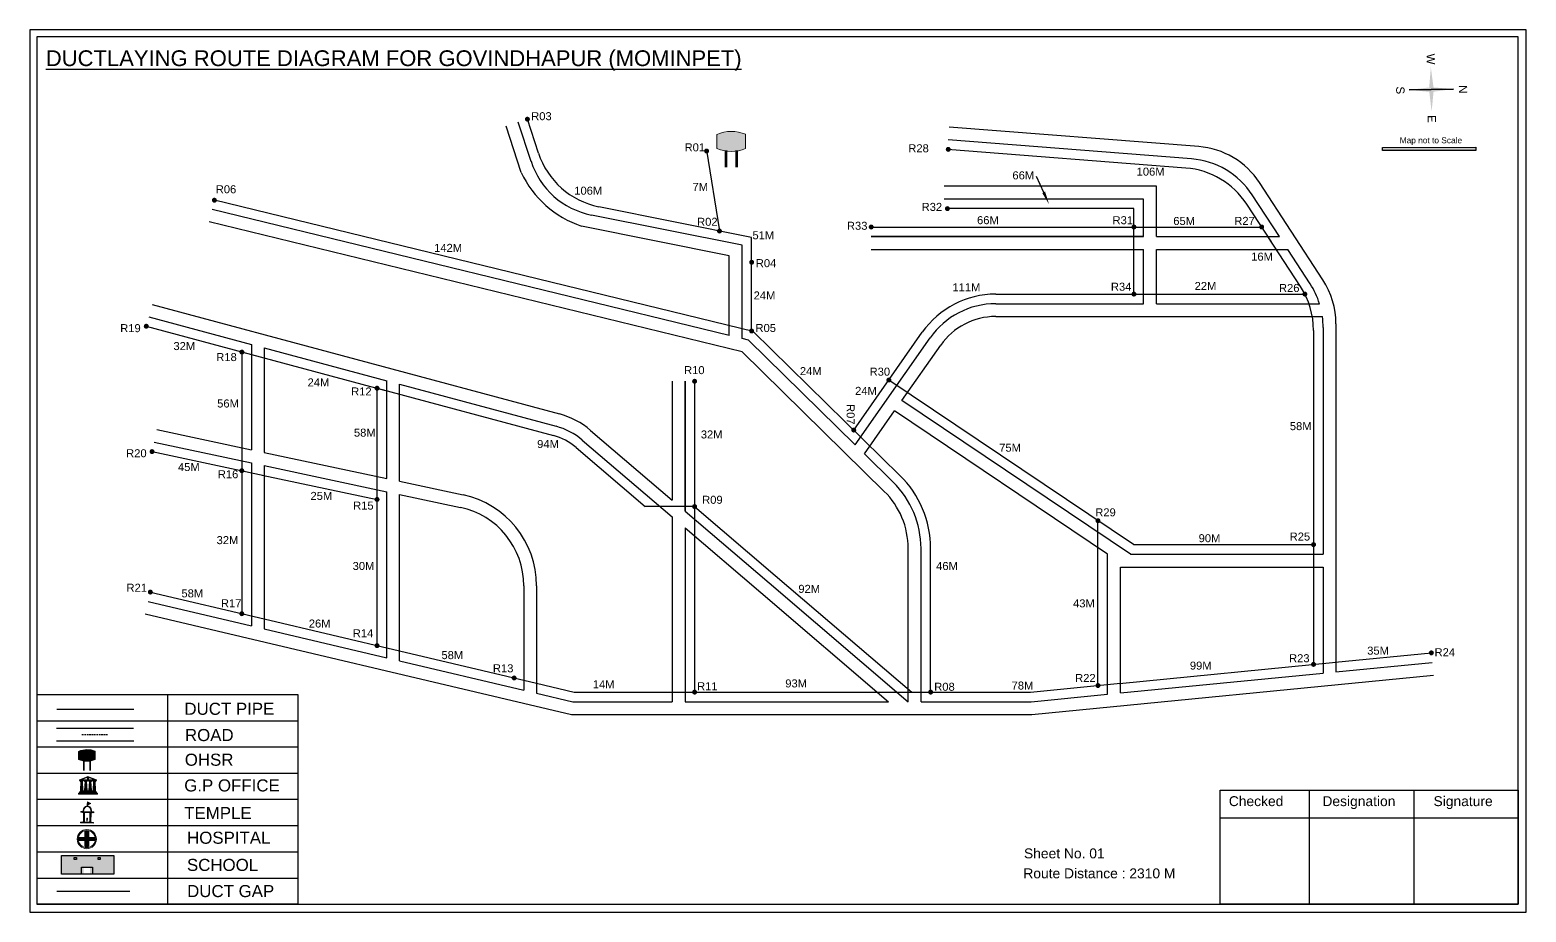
# Model space of a CAD drawing. Header units: inches. Extents: x 715 to 6358, y 46 to 1342.
# Drawn here: x 2664 to 3599, y 791 to 1342 of the extents above; entities that cross this region are included whole.
import ezdxf

# ---------------------------------------------------------------- set-up
doc = ezdxf.new("R2010")
doc.units = ezdxf.units.IN
doc.header["$MEASUREMENT"] = 0
doc.linetypes.add('DASHEDX2', pattern=[1.5, 1, -0.5])
for name, color, linetype in [('LANDMARK', 7, 'Continuous'), ('OHT', 7, 'Continuous'), ('PDF_Text', 5, 'Continuous'), ('pipe', 5, 'Continuous')]:
    doc.layers.add(name, color=color, linetype=linetype)
doc.styles.get("Standard").update_dxf_attribs({"font": 'arial.ttf'})

# ---------------------------------------------------------------- blocks, each defined once
blk = doc.blocks.new('OHT')
at = {"linetype": 'Continuous', "lineweight": 0, "true_color": 0x0ffffc}
blk.add_hatch(color=4, dxfattribs=at).paths.add_polyline_path([(0.012, 1), (0, 1, 0.101323), (-0.4, 0.916), (-0.4, 0.525, 0.194075), (0.399, 0.521), (0.399, 0.921, 0.097877)])
at = {"color": 4, "linetype": 'Continuous', "lineweight": 0, "true_color": 0x0ffffc, "flags": 128}
for points in [[(-0.4, 0.525), (-0.4, 0.916)], [(0.399, 0.521), (0.399, 0.921)]]:
    blk.add_lwpolyline(points, dxfattribs=at)
at = {"color": 4, "linetype": 'Continuous', "lineweight": 0, "true_color": 0x0ffffc, "const_width": 0.075, "flags": 128}
for points in [[(-0.15, 0), (-0.15, 0.475)], [(0.15, 0), (0.15, 0.473)]]:
    blk.add_lwpolyline(points, dxfattribs=at)
at = {"color": 4, "linetype": 'Continuous', "lineweight": 0, "true_color": 0x0ffffc}
for centre, radius, start, end in [((0.006, -0.019), 1.019, 67.3109, 113.4711), ((0.004, 1.513), 1.068, 247.7682, 291.7007)]:
    blk.add_arc(centre, radius, start, end, dxfattribs=at)
blk = doc.blocks.new('Government_Office')
at = {"linetype": 'Continuous', "lineweight": 0, "true_color": 0xff0000}
h = blk.add_hatch(color=1, dxfattribs=at)
h.paths.add_polyline_path([(0.44, 0.72), (0.45, 0.75), (0, 0.93), (-0.45, 0.75), (-0.44, 0.72)])
h.paths.add_polyline_path([(0.355, 0.75), (-0.355, 0.75), (0, 0.9)], flags=16)
h.paths.add_polyline_path([(0, 0.778, -1), (0, 0.872, -1)], flags=0)
h = blk.add_hatch(color=1, dxfattribs=at)
edge = h.paths.add_edge_path()
edge.add_arc((0, 0.825), 0.0467, 90, 270)
edge.add_arc((0, 0.825), 0.0467, 270, 450)
for points in [[(-0.5, 0.05), (0.5, 0.05), (0.5, 0), (-0.5, 0)], [(-0.45, 0.075), (-0.45, 0.12), (0.45, 0.12), (0.45, 0.075)], [(-0.4, 0.14), (-0.4, 0.18), (0.4, 0.18), (0.4, 0.14)]]:
    blk.add_hatch(color=1, dxfattribs=at).paths.add_polyline_path(points)
h = blk.add_hatch(color=1, dxfattribs=at)
edge = h.paths.add_edge_path()
edge.add_line((-0.27, 0.195), (-0.295, 0.675))
edge.add_line((-0.295, 0.675), (-0.29, 0.675))
edge.add_arc((-0.278, 0.688), 0.0176, 225.30401, 441.56588)
edge.add_line((-0.275, 0.705), (-0.395, 0.705))
edge.add_arc((-0.392, 0.688), 0.0176, 98.43412, 314.69599)
edge.add_line((-0.38, 0.675), (-0.375, 0.675))
edge.add_line((-0.375, 0.675), (-0.4, 0.195))
edge.add_line((-0.4, 0.195), (-0.27, 0.195))
h = blk.add_hatch(color=1, dxfattribs=at)
edge = h.paths.add_edge_path()
edge.add_line((-0.047, 0.195), (-0.072, 0.675))
edge.add_line((-0.072, 0.675), (-0.067, 0.675))
edge.add_arc((-0.054, 0.688), 0.0176, 225.30401, 441.56588)
edge.add_line((-0.052, 0.705), (-0.172, 0.705))
edge.add_arc((-0.169, 0.688), 0.0176, 98.43412, 314.69599)
edge.add_line((-0.157, 0.675), (-0.152, 0.675))
edge.add_line((-0.152, 0.675), (-0.177, 0.195))
edge.add_line((-0.177, 0.195), (-0.047, 0.195))
h = blk.add_hatch(color=1, dxfattribs=at)
edge = h.paths.add_edge_path()
edge.add_line((0.177, 0.195), (0.152, 0.675))
edge.add_line((0.152, 0.675), (0.157, 0.675))
edge.add_arc((0.169, 0.688), 0.0176, 225.30401, 441.56588)
edge.add_line((0.172, 0.705), (0.052, 0.705))
edge.add_arc((0.054, 0.688), 0.0176, 98.43412, 314.69599)
edge.add_line((0.067, 0.675), (0.072, 0.675))
edge.add_line((0.072, 0.675), (0.047, 0.195))
edge.add_line((0.047, 0.195), (0.177, 0.195))
h = blk.add_hatch(color=1, dxfattribs=at)
edge = h.paths.add_edge_path()
edge.add_line((0.4, 0.195), (0.375, 0.675))
edge.add_line((0.375, 0.675), (0.38, 0.675))
edge.add_arc((0.392, 0.688), 0.0176, 225.30401, 441.56588)
edge.add_line((0.395, 0.705), (0.275, 0.705))
edge.add_arc((0.278, 0.688), 0.0176, 98.43412, 314.69599)
edge.add_line((0.29, 0.675), (0.295, 0.675))
edge.add_line((0.295, 0.675), (0.27, 0.195))
edge.add_line((0.27, 0.195), (0.4, 0.195))
at = {"color": 1, "linetype": 'Continuous', "lineweight": 0, "true_color": 0xff0000, "flags": 128}
for points in [[(-0.45, 0.75), (-0.44, 0.72), (0.44, 0.72), (0.45, 0.75), (0, 0.93)], [(-0.355, 0.75), (0.355, 0.75), (0, 0.9)], [(-0.5, 0.05), (0.5, 0.05), (0.5, 0), (-0.5, 0)], [(-0.45, 0.075), (-0.45, 0.12), (0.45, 0.12), (0.45, 0.075)], [(-0.4, 0.14), (-0.4, 0.18), (0.4, 0.18), (0.4, 0.14)]]:
    blk.add_lwpolyline(points, close=True, dxfattribs=at)
for points in [[(0, 0.872, 1), (0, 0.778, 1)], [(-0.27, 0.195), (-0.295, 0.675), (-0.29, 0.675, 1.379694), (-0.275, 0.705), (-0.395, 0.705, 1.379694), (-0.38, 0.675), (-0.375, 0.675), (-0.4, 0.195)], [(-0.047, 0.195), (-0.072, 0.675), (-0.067, 0.675, 1.379694), (-0.052, 0.705), (-0.172, 0.705, 1.379694), (-0.157, 0.675), (-0.152, 0.675), (-0.177, 0.195)], [(0.177, 0.195), (0.152, 0.675), (0.157, 0.675, 1.379694), (0.172, 0.705), (0.052, 0.705, 1.379694), (0.067, 0.675), (0.072, 0.675), (0.047, 0.195)], [(0.4, 0.195), (0.375, 0.675), (0.38, 0.675, 1.379694), (0.395, 0.705), (0.275, 0.705, 1.379694), (0.29, 0.675), (0.295, 0.675), (0.27, 0.195)]]:
    blk.add_lwpolyline(points, format="xyb", close=True, dxfattribs=at)
blk = doc.blocks.new('Temple')
at = {"linetype": 'Continuous', "lineweight": 0, "true_color": 0xff0000}
h = blk.add_hatch(color=1, dxfattribs=at)
edge = h.paths.add_edge_path()
edge.add_line((0.175, 0.49), (0.225, 0.49))
edge.add_line((0.225, 0.49), (0.225, 0.497))
edge.add_line((0.225, 0.497), (0.307, 0.497))
edge.add_line((0.307, 0.497), (0.307, 0.533))
edge.add_line((0.307, 0.533), (0.257, 0.533))
edge.add_line((0.257, 0.533), (0.257, 0.54))
edge.add_line((0.257, 0.54), (0.2, 0.54))
edge.add_spline(control_points=[(0.2, 0.54), (0.2, 0.589), (0.19, 0.638), (0.142, 0.743), (0.092, 0.79), (0.027, 0.805), (0.02, 0.806), (0.012, 0.806)], knot_values=[4.712389, 4.712389, 4.712389, 4.712389, 5.278166, 5.278166, 6.117402, 6.117402, 6.223801, 6.223801, 6.223801, 6.223801], degree=3, periodic=0)
edge.add_line((0.012, 0.806), (0.012, 0.79))
edge.add_line((0.012, 0.79), (-0.012, 0.79))
edge.add_line((-0.012, 0.79), (-0.012, 0.806))
edge.add_spline(control_points=[(-0.012, 0.806), (-0.055, 0.802), (-0.096, 0.781), (-0.171, 0.699), (-0.197, 0.628), (-0.2, 0.55), (-0.2, 0.545), (-0.2, 0.54)], knot_values=[6.343965, 6.343965, 6.343965, 6.343965, 6.956638, 6.956638, 7.795874, 7.795874, 7.853982, 7.853982, 7.853982, 7.853982], degree=3, periodic=0)
edge.add_line((-0.2, 0.54), (-0.257, 0.54))
edge.add_line((-0.257, 0.54), (-0.257, 0.533))
edge.add_line((-0.257, 0.533), (-0.307, 0.533))
edge.add_line((-0.307, 0.533), (-0.307, 0.497))
edge.add_line((-0.307, 0.497), (-0.225, 0.497))
edge.add_line((-0.225, 0.497), (-0.225, 0.49))
edge.add_line((-0.225, 0.49), (-0.175, 0.49))
edge.add_line((-0.175, 0.49), (-0.175, 0.07))
edge.add_arc((-0.205, 0.07), 0.03, -90, 0, ccw=False)
edge.add_line((-0.205, 0.04), (-0.257, 0.04))
edge.add_line((-0.257, 0.04), (-0.257, 0.033))
edge.add_line((-0.257, 0.033), (-0.307, 0.033))
edge.add_line((-0.307, 0.033), (-0.307, 0))
edge.add_line((-0.307, 0), (0.307, 0))
edge.add_line((0.307, 0), (0.307, 0.033))
edge.add_line((0.307, 0.033), (0.257, 0.033))
edge.add_line((0.257, 0.033), (0.257, 0.04))
edge.add_line((0.257, 0.04), (0.205, 0.04))
edge.add_arc((0.205, 0.07), 0.03, 180, 270, ccw=False)
edge.add_line((0.175, 0.07), (0.175, 0.49))
h.paths.add_polyline_path([(0.125, 0.07, -0.414214), (0.095, 0.04), (0.05, 0.04), (0.05, 0.033), (-0.05, 0.033), (-0.05, 0.04), (-0.095, 0.04, -0.414214), (-0.125, 0.07), (-0.125, 0.497), (0.125, 0.497)], flags=16)
edge = h.paths.add_edge_path(flags=16)
edge.add_ellipse((0, 0.54), major_axis=(0, 0.242), ratio=0.722808, start_angle=270, end_angle=450, ccw=False)
edge.add_line((0.175, 0.54), (-0.175, 0.54))
h.paths.add_polyline_path([(0.012, 0.23), (0.012, 0.07), (-0.012, 0.07), (-0.012, 0.23)], flags=0)
h = blk.add_hatch(color=1, dxfattribs=at)
edge = h.paths.add_edge_path()
edge.add_line((0.012, 0.857), (0, 0.85))
edge.add_line((0, 0.85), (-0.003, 0.925))
edge.add_line((-0.003, 0.925), (-0.012, 0.925))
edge.add_line((-0.012, 0.925), (-0.012, 0.806))
edge.add_spline(control_points=[(-0.012, 0.806), (-0.004, 0.807), (0.004, 0.807), (0.012, 0.806)], knot_values=[6.223801, 6.223801, 6.223801, 6.223801, 6.343965, 6.343965, 6.343965, 6.343965], degree=3, periodic=0)
edge.add_line((0.012, 0.806), (0.012, 0.857))
h = blk.add_hatch(color=1, dxfattribs=at)
edge = h.paths.add_edge_path()
edge.add_line((0.012, 0.79), (0.012, 0.806))
edge.add_spline(control_points=[(0.012, 0.806), (0.004, 0.807), (-0.004, 0.807), (-0.012, 0.806)], knot_values=[6.223801, 6.223801, 6.223801, 6.223801, 6.343965, 6.343965, 6.343965, 6.343965], degree=3, periodic=0)
edge.add_line((-0.012, 0.806), (-0.012, 0.79))
edge.add_line((-0.012, 0.79), (0.012, 0.79))
at = {"linetype": 'Continuous', "lineweight": 0, "true_color": 0xe66000}
blk.add_hatch(color=32, dxfattribs=at).paths.add_polyline_path([(-0.006, 1), (0.147, 0.931), (0, 0.85)])
at = {"color": 1, "linetype": 'Continuous', "lineweight": 0, "true_color": 0xff0000, "flags": 128}
for points in [[(0.012, 0.925), (-0.012, 0.925), (-0.012, 0.79), (0.012, 0.79)], [(0.012, 0.23), (-0.012, 0.23), (-0.012, 0.07), (0.012, 0.07)]]:
    blk.add_lwpolyline(points, close=True, dxfattribs=at)
at = {"color": 32, "linetype": 'Continuous', "lineweight": 0, "true_color": 0xe66000, "flags": 128}
blk.add_lwpolyline([(-0.006, 1), (0.147, 0.931), (0, 0.85), (-0.006, 1)], dxfattribs=at)
at = {"color": 1, "linetype": 'Continuous', "lineweight": 0, "true_color": 0xff0000, "flags": 128}
blk.add_lwpolyline([(0.2, 0.54), (0.257, 0.54), (0.257, 0.533), (0.307, 0.533), (0.307, 0.497), (0.225, 0.497), (0.225, 0.49), (0.175, 0.49), (0.175, 0.07, 0.414214), (0.205, 0.04), (0.257, 0.04), (0.257, 0.033), (0.307, 0.033), (0.307, 0), (-0.307, 0), (-0.307, 0.033), (-0.257, 0.033), (-0.257, 0.04), (-0.205, 0.04, 0.414214), (-0.175, 0.07), (-0.175, 0.49), (-0.225, 0.49), (-0.225, 0.497), (-0.307, 0.497), (-0.307, 0.533), (-0.257, 0.533), (-0.257, 0.54), (-0.2, 0.54)], format="xyb", dxfattribs=at)
blk.add_lwpolyline([(-0.175, 0.54), (0.175, 0.54)], dxfattribs=at)
blk.add_lwpolyline([(0.125, 0.497), (0.125, 0.07, -0.414214), (0.095, 0.04), (0.05, 0.04), (0.05, 0.033), (-0.05, 0.033), (-0.05, 0.04), (-0.095, 0.04, -0.414214), (-0.125, 0.07), (-0.125, 0.497)], format="xyb", close=True, dxfattribs=at)
at = {"color": 1, "linetype": 'Continuous', "lineweight": 0, "true_color": 0xff0000}
blk.add_ellipse((0, 0.54), major_axis=(0, 0.242), ratio=0.722808, start_param=4.712389, end_param=7.853982, dxfattribs=at)
blk.add_open_spline([(0.2, 0.54), (0.2, 0.589), (0.19, 0.638), (0.142, 0.743), (0.092, 0.79), (-0.023, 0.816), (-0.085, 0.794), (-0.171, 0.699), (-0.197, 0.628), (-0.2, 0.55), (-0.2, 0.545), (-0.2, 0.54)], degree=3, knots=[4.712389, 4.712389, 4.712389, 4.712389, 5.278166, 5.278166, 6.117402, 6.117402, 6.956638, 6.956638, 7.795874, 7.795874, 7.853982, 7.853982, 7.853982, 7.853982], dxfattribs=at)
blk = doc.blocks.new('*U23')
at = {"color": 0, "linetype": 'DASHEDX2', "transparency": 16777216}
blk.add_line((-8.22, 0), (8.01, 0), dxfattribs=at)
blk = doc.blocks.new('Hospital')
at = {"linetype": 'Continuous', "lineweight": 0, "true_color": 0x000000}
h = blk.add_hatch(color=18, dxfattribs=at)
h.paths.add_polyline_path([(-0.5, 0, 1), (0.5, 0, 1)])
h.paths.add_polyline_path([(0.446, 0, -1), (-0.446, 0, -1)], flags=16)
at = {"linetype": 'Continuous', "true_color": 0xff0000}
blk.add_hatch(color=1, dxfattribs=at).paths.add_polyline_path([(-0.394, 0.08), (-0.08, 0.08), (-0.08, 0.394), (0.08, 0.394), (0.08, 0.08), (0.394, 0.08), (0.394, -0.08), (0.08, -0.08), (0.08, -0.394), (-0.08, -0.394), (-0.08, -0.08), (-0.394, -0.08)])
at = {"color": 1, "linetype": 'Continuous', "true_color": 0xff0000, "flags": 128}
blk.add_lwpolyline([(-0.394, 0.08), (-0.08, 0.08), (-0.08, 0.394), (0.08, 0.394), (0.08, 0.08), (0.394, 0.08), (0.394, -0.08), (0.08, -0.08), (0.08, -0.394), (-0.08, -0.394), (-0.08, -0.08), (-0.394, -0.08)], close=True, dxfattribs=at)
at = {"color": 18, "linetype": 'Continuous', "lineweight": 0, "true_color": 0x000000}
for radius in [0.5, 0.446]:
    blk.add_circle((0, 0), radius, dxfattribs=at)

msp = doc.modelspace()

# ---------------------------------------------------------------- hatches: boundary and pattern name
at = {"ltscale": 0.5}
h = msp.add_hatch(color=5, dxfattribs=at)
h.dxf.hatch_style = 1
h.paths.add_polyline_path([(2976.52, 1285.8, 1), (2973.4, 1285.8, 1)])
h = msp.add_hatch(color=5, dxfattribs=at)
h.dxf.hatch_style = 1
h.paths.add_polyline_path([(3088.45, 1265.91, 1), (3085.33, 1265.91, 1)])
h = msp.add_hatch(color=5, dxfattribs=at)
h.dxf.hatch_style = 1
h.paths.add_polyline_path([(3239.41, 1266.96, 1), (3236.3, 1266.96, 1)])
at = {"true_color": 0x0093dd}
h = msp.add_hatch(color=142, dxfattribs=at)
h.dxf.hatch_style = 1
h.paths.add_polyline_path([(3509.19, 1268.14), (3509.19, 1266.2), (3567.47, 1266.33), (3567.47, 1268.27)])
at = {"ltscale": 0.5}
h = msp.add_hatch(color=5, dxfattribs=at)
h.dxf.hatch_style = 1
h.paths.add_polyline_path([(2780.99, 1235.21, 1), (2777.87, 1235.21, 1)])
h = msp.add_hatch(color=5, dxfattribs=at)
h.dxf.hatch_style = 1
h.paths.add_polyline_path([(3238.91, 1229.95, 1), (3235.79, 1229.95, 1)])
h = msp.add_hatch(color=5, dxfattribs=at)
h.dxf.hatch_style = 1
h.paths.add_polyline_path([(3096.51, 1215.96, 1), (3093.39, 1215.96, 1)])
h = msp.add_hatch(color=5, dxfattribs=at)
h.dxf.hatch_style = 1
h.paths.add_polyline_path([(3191.29, 1218.48, 1), (3188.17, 1218.48, 1)])
h = msp.add_hatch(color=5, dxfattribs=at)
h.dxf.hatch_style = 1
h.paths.add_polyline_path([(3355.43, 1218.48, 1), (3352.31, 1218.48, 1)])
h = msp.add_hatch(color=5, dxfattribs=at)
h.dxf.hatch_style = 1
h.paths.add_polyline_path([(3435.22, 1218.48, 1), (3432.1, 1218.48, 1)])
h = msp.add_hatch(color=5, dxfattribs=at)
h.dxf.hatch_style = 1
h.paths.add_polyline_path([(3116.62, 1196.45, 1), (3113.5, 1196.45, 1)])
h = msp.add_hatch(color=5, dxfattribs=at)
h.dxf.hatch_style = 1
h.paths.add_polyline_path([(3355.43, 1176.59, 1), (3352.31, 1176.59, 1)])
h = msp.add_hatch(color=5, dxfattribs=at)
h.dxf.hatch_style = 1
h.paths.add_polyline_path([(3462.19, 1176.59, 1), (3459.08, 1176.59, 1)])
h = msp.add_hatch(color=5, dxfattribs=at)
h.dxf.hatch_style = 1
h.paths.add_polyline_path([(2738.42, 1156.53, 1), (2735.3, 1156.53, 1)])
h = msp.add_hatch(color=5, dxfattribs=at)
h.dxf.hatch_style = 1
h.paths.add_polyline_path([(3116.6, 1153.55, 1), (3113.48, 1153.55, 1)])
h = msp.add_hatch(color=5, dxfattribs=at)
h.dxf.hatch_style = 1
h.paths.add_polyline_path([(2798.16, 1140.38, 1), (2795.04, 1140.38, 1)])
h = msp.add_hatch(color=5, dxfattribs=at)
h.dxf.hatch_style = 1
h.paths.add_polyline_path([(3080.97, 1122.18, 1), (3077.85, 1122.18, 1)])
h = msp.add_hatch(color=5, dxfattribs=at)
h.dxf.hatch_style = 1
h.paths.add_polyline_path([(3202.33, 1122.96, 1), (3199.21, 1122.96, 1)])
h = msp.add_hatch(color=5, dxfattribs=at)
h.dxf.hatch_style = 1
h.paths.add_polyline_path([(2882.61, 1117.85, 1), (2879.49, 1117.85, 1)])
h = msp.add_hatch(color=5, dxfattribs=at)
h.dxf.hatch_style = 1
h.paths.add_polyline_path([(3180.4, 1091.71, 1), (3177.28, 1091.71, 1)])
h = msp.add_hatch(color=5, dxfattribs=at)
h.dxf.hatch_style = 1
h.paths.add_polyline_path([(2742.03, 1078.26, 1), (2738.91, 1078.26, 1)])
h = msp.add_hatch(color=5, dxfattribs=at)
h.dxf.hatch_style = 1
h.paths.add_polyline_path([(2798.11, 1066.34, 1), (2794.99, 1066.34, 1)])
h = msp.add_hatch(color=5, dxfattribs=at)
h.dxf.hatch_style = 1
h.paths.add_polyline_path([(2882.61, 1048.38, 1), (2879.49, 1048.38, 1)])
h = msp.add_hatch(color=5, dxfattribs=at)
h.dxf.hatch_style = 1
h.paths.add_polyline_path([(3080.97, 1043.94, 1), (3077.85, 1043.94, 1)])
h = msp.add_hatch(color=5, dxfattribs=at)
h.dxf.hatch_style = 1
h.paths.add_polyline_path([(3332.95, 1035.1, 1), (3329.83, 1035.1, 1)])
h = msp.add_hatch(color=5, dxfattribs=at)
h.dxf.hatch_style = 1
h.paths.add_polyline_path([(3467.62, 1020.2, 1), (3464.5, 1020.2, 1)])
h = msp.add_hatch(color=5, dxfattribs=at)
h.dxf.hatch_style = 1
h.paths.add_polyline_path([(2740.97, 990.55, 1), (2737.85, 990.55, 1)])
h = msp.add_hatch(color=5, dxfattribs=at)
h.dxf.hatch_style = 1
h.paths.add_polyline_path([(2798.11, 977.06, 1), (2794.99, 977.06, 1)])
h = msp.add_hatch(color=5, dxfattribs=at)
h.dxf.hatch_style = 1
h.paths.add_polyline_path([(2882.61, 957.13, 1), (2879.49, 957.13, 1)])
h = msp.add_hatch(color=5, dxfattribs=at)
h.dxf.hatch_style = 1
h.paths.add_polyline_path([(3541.22, 952.62, 1), (3538.1, 952.62, 1)])
h = msp.add_hatch(color=5, dxfattribs=at)
h.dxf.hatch_style = 1
h.paths.add_polyline_path([(3467.62, 945.41, 1), (3464.5, 945.41, 1)])
h = msp.add_hatch(color=5, dxfattribs=at)
h.dxf.hatch_style = 1
h.paths.add_polyline_path([(2968.23, 936.93, 1), (2965.12, 936.93, 1)])
h = msp.add_hatch(color=5, dxfattribs=at)
h.dxf.hatch_style = 1
h.paths.add_polyline_path([(3080.97, 928.1, 1), (3077.85, 928.1, 1)])
h = msp.add_hatch(color=5, dxfattribs=at)
h.dxf.hatch_style = 1
h.paths.add_polyline_path([(3228.42, 928.1, 1), (3225.3, 928.1, 1)])
h = msp.add_hatch(color=5, dxfattribs=at)
h.dxf.hatch_style = 1
h.paths.add_polyline_path([(3332.95, 932.22, 1), (3329.83, 932.22, 1)])
at = {"true_color": 0xc8c92d}
h = msp.add_hatch(color=52, dxfattribs=at)
h.dxf.hatch_style = 1
h.paths.add_polyline_path([(2690.39, 826.16), (2683.92, 826.16), (2683.92, 814.52), (2690.39, 814.52)])
h.paths.add_polyline_path([(2716.48, 826.16), (2710.01, 826.16), (2710.01, 814.52), (2716.48, 814.52)])
at = {"true_color": 0x293189}
h = msp.add_hatch(color=177, dxfattribs=at)
h.dxf.hatch_style = 1
h.paths.add_polyline_path([(2710.01, 826.16), (2690.39, 826.16), (2690.39, 814.52), (2697.75, 814.52), (2697.75, 818.33), (2701.8, 818.33), (2701.8, 814.52), (2710.01, 814.52)])
h.paths.add_polyline_path([(2693.19, 823.56), (2691.75, 823.56), (2691.75, 824.89), (2693.19, 824.89)], flags=16)
h.paths.add_polyline_path([(2706.71, 823.56), (2706.71, 824.89), (2708.15, 824.89), (2708.15, 823.56)], flags=16)

# ---------------------------------------------------------------- linework, layer by layer
for p, q in [((3525.77, 1304.12), (3553.39, 1304.6)), ((3553.39, 1304.6), (3525.77, 1304.12)), ((3525.77, 1304.12), (3553.39, 1304.6)), ((3539.56, 1304.36), (3525.77, 1304.12)), ((2971.08, 1252.56), (2961.65, 1281.46)), ((2977.24, 1259.48), (2969.26, 1283.94)), ((3394.31, 1268.7), (3238.43, 1280.81)), ((3389.76, 1261.03), (3237.81, 1272.84)), ((3367.87, 1243.95), (3235.28, 1243.95)), ((3297.48, 1240.12), (3293.06, 1249.99)), ((3367.87, 1212.48), (3367.87, 1243.95)), ((3471.94, 1185.42), (3432.31, 1246.17)), ((3359.87, 1235.95), (3235.28, 1235.95)), ((3359.87, 1212.48), (3359.87, 1235.95)), ((3444.74, 1212.48), (3427.76, 1238.5)), ((3101.04, 1150.78), (2778.01, 1229.38)), ((3109.04, 1207.09), (3014.93, 1225.97)), ((3109.04, 1140.6), (2776.12, 1221.61)), ((3101.04, 1200.53), (3008.78, 1219.05)), ((3109.04, 1148.83), (3109.04, 1207.09)), ((3359.87, 1212.48), (3189.73, 1212.48)), ((3189.73, 1212.48), (3359.87, 1212.48)), ((3367.87, 1212.48), (3444.74, 1212.48)), ((3101.04, 1150.78), (3101.04, 1200.53)), ((3189.73, 1204.48), (3359.87, 1204.48)), ((3359.87, 1170.59), (3359.87, 1204.48)), ((3367.87, 1170.59), (3367.87, 1204.48)), ((3367.87, 1204.48), (3449.96, 1204.48)), ((3463.94, 1183.05), (3449.96, 1204.48)), ((2740.49, 1170.06), (2994.93, 1101.79)), ((3267.51, 1170.59), (3359.87, 1170.59)), ((3367.87, 1170.59), (3469.8, 1170.59)), ((2738.42, 1162.33), (2802.55, 1145.12)), ((3267.51, 1162.59), (3471.59, 1162.59)), ((3472.06, 1155.73), (3472.06, 1014.2)), ((3480.06, 1158.11), (3480.06, 940.76)), ((2802.55, 1145.12), (2802.55, 1079.38)), ((2810.55, 1142.98), (2887.05, 1122.45)), ((2810.55, 1142.98), (2810.55, 1077.68)), ((3113.07, 1147.85), (3109.04, 1148.83)), ((3197.88, 1053.41), (3109.04, 1140.6)), ((3109.04, 1140.6), (3109.04, 1140.6)), ((3179.69, 1082.48), (3113.07, 1147.85)), ((3179.69, 1082.48), (3226.58, 1149.31)), ((3208.94, 1110.24), (3233.13, 1144.72)), ((2887.05, 1061.42), (2887.05, 1122.45)), ((3065.41, 1122.18), (3065.41, 1048)), ((3073.41, 1041.17), (3073.41, 1122.18)), ((3073.41, 1122.18), (3073.41, 1041.17)), ((2895.05, 1120.31), (2992.86, 1094.06)), ((2895.05, 1059.71), (2895.05, 1120.31)), ((3202.3, 1114.7), (3202.17, 1114.79)), ((3185.48, 1076.8), (3204.34, 1103.69)), ((3337.39, 1014.2), (3204.34, 1103.69)), ((3351.72, 1014.2), (3208.94, 1110.24)), ((2743.38, 1091.96), (2802.55, 1079.38)), ((3009.25, 1085.44), (3065.41, 1037.48)), ((3014.44, 1091.52), (3065.41, 1048)), ((2741.72, 1084.13), (2802.55, 1071.2)), ((2810.55, 1077.68), (2887.05, 1061.42)), ((3203.48, 1059.12), (3185.48, 1076.8)), ((2802.55, 1071.2), (2802.55, 969.48)), ((2810.55, 1069.5), (2887.05, 1053.24)), ((2810.55, 1069.5), (2810.55, 967.6)), ((2895.05, 1059.71), (2934.74, 1051.28)), ((2887.05, 949.55), (2887.05, 1053.24)), ((2895.05, 1051.54), (2933.07, 1043.45)), ((2895.05, 947.66), (2895.05, 1051.54)), ((3065.41, 1037.48), (3065.41, 922.1)), ((3073.41, 1041.17), (3125.91, 996.35)), ((3073.41, 1030.65), (3073.41, 922.1)), ((3073.41, 1030.65), (3120.72, 990.26)), ((3212.86, 922.1), (3212.86, 1017.73)), ((3220.86, 922.1), (3220.86, 1017.73)), ((3337.39, 926.78), (3337.39, 1014.2)), ((3351.72, 1014.2), (3472.06, 1014.2)), ((3345.39, 927.57), (3345.39, 1006.2)), ((3345.39, 1006.2), (3472.06, 1006.2)), ((3472.06, 1006.2), (3472.06, 939.97)), ((2972.68, 994.54), (2972.68, 929.35)), ((2980.68, 994.54), (2980.68, 927.46)), ((3125.91, 996.35), (3212.86, 922.1)), ((2738.03, 984.71), (2802.55, 969.48)), ((3120.72, 990.26), (3200.54, 922.1)), ((2736.2, 976.92), (3002.46, 914.1)), ((2810.55, 967.6), (2887.05, 949.55)), ((2895.05, 947.66), (2972.68, 929.35)), ((3480.06, 940.76), (3540.24, 946.65)), ((3290.02, 914.1), (3541.02, 938.69)), ((3345.39, 927.57), (3472.06, 939.97)), ((2668.5, 926.37), (2668.5, 796.99)), ((2750.16, 926.37), (2750.16, 795.72)), ((2980.68, 927.46), (3003.39, 922.1)), ((3289.63, 922.1), (3337.39, 926.78)), ((3003.39, 922.1), (3065.41, 922.1)), ((3073.41, 922.1), (3200.54, 922.1)), ((3220.86, 922.1), (3289.63, 922.1)), ((2831.81, 910.04), (2668.5, 910.04)), ((3002.46, 914.1), (3290.02, 914.1)), ((2680.74, 905.53), (2728.92, 905.53)), ((2680.74, 897.63), (2729.17, 897.63)), ((2831.81, 893.71), (2668.5, 893.71)), ((2831.81, 877.38), (2668.5, 877.38)), ((2831.81, 861.04), (2668.5, 861.04)), ((2831.81, 844.71), (2668.5, 844.71)), ((2668.5, 828.38), (2831.81, 828.38)), ((2668.5, 812.05), (2831.81, 812.05)), ((2668.5, 796.99), (2668.5, 795.72)), ((2668.5, 796.74), (2668.5, 795.74)), ((2831.81, 795.72), (2668.5, 795.72))]:
    msp.add_line(p, q)
at = {"color": 1}
msp.add_line((3553.39, 1304.6), (3539.57, 1304.36), dxfattribs=at)
at = {"color": 5}
msp.add_line((3086.91, 1266.41), (3095.03, 1216.02), dxfattribs=at)
at = {"color": 242, "true_color": 0xcd2027}
for p, q in [((3463.41, 866.96), (3463.41, 795.68)), ((3528.73, 866.96), (3528.73, 795.68)), ((3407.8, 849.69), (3593.89, 849.69))]:
    msp.add_line(p, q, dxfattribs=at)
for points in [[(2664.18, 1341.51), (2664.18, 790.79), (3598.83, 790.79), (3598.83, 1341.51)], [(2668.5, 1337.3), (2668.5, 795.74), (3593.89, 795.74), (3593.89, 1337.3)], [(2716.55, 826.16), (2716.55, 814.52), (2683.92, 814.52), (2683.92, 826.16)], [(2693.19, 824.89), (2693.19, 823.56), (2691.75, 823.56), (2691.75, 824.89)], [(2706.71, 823.56), (2706.71, 824.89), (2708.15, 824.89), (2708.15, 823.56)]]:
    msp.add_lwpolyline(points, close=True)
at = {"color": 142, "true_color": 0x0093dd}
msp.add_lwpolyline([(3567.48, 1266.33), (3509.19, 1266.2), (3509.19, 1268.14), (3567.47, 1268.27), (3567.47, 1266.33)], dxfattribs=at)
for points in [[(2831.81, 795.72), (2831.81, 926.37), (2668.5, 926.37)], [(2696.35, 814.52), (2696.35, 818.82), (2703.2, 818.82), (2703.2, 814.52)]]:
    msp.add_lwpolyline(points)
at = {"color": 242, "true_color": 0xcd2027}
msp.add_lwpolyline([(3593.89, 795.68), (3407.8, 795.68), (3407.8, 866.96), (3593.89, 866.96)], close=True, dxfattribs=at)
for centre, radius, start, end in [((3390.43, 1218.85), 50, 33.11777, 85.55538), ((3028.95, 1279.7), 63.92, 205.12543, 251.60051), ((3024.77, 1275), 50, 198.07436, 258.65159), ((3385.89, 1211.18), 50, 33.11777, 85.55538), ((3422.06, 1155.73), 50, 17.29741, 33.11777), ((3430.06, 1158.11), 50, 0, 33.11777), ((3267.51, 1120.59), 50, 90, 144.94687), ((3267.51, 1120.59), 42, 90, 144.94687), ((3422.06, 1155.73), 50, 0, 7.89347), ((2981.97, 1053.5), 42, 49.50794, 74.98129), ((2981.97, 1053.5), 50, 49.50794, 74.98129), ((3162.86, 1017.73), 58, 0, 45.54039), ((2922.68, 994.54), 58, 0, 77.99808), ((3162.86, 1017.73), 50, 0, 45.54039), ((2922.68, 994.54), 50, 0, 77.99808)]:
    msp.add_arc(centre, radius, start, end)
for points in [[(3538.21, 1304.32), (3541.18, 1304.38), (3539.34, 1318.17)], [(3538.21, 1304.32), (3541.18, 1304.38), (3539.34, 1318.17)], [(3539.54, 1305.72), (3539.6, 1302.76), (3525.77, 1304.12)], [(3539.54, 1305.72), (3539.6, 1302.76), (3525.77, 1304.12)], [(3538.22, 1304.32), (3541.18, 1304.38), (3539.82, 1290.56)], [(3538.22, 1304.32), (3541.18, 1304.38), (3539.82, 1290.56)], [(3298.39, 1240.53), (3296.58, 1239.71), (3300.84, 1232.62)]]:
    msp.add_solid(points)
at = {"color": 1}
msp.add_solid([(3539.54, 1305.73), (3539.6, 1302.76), (3553.39, 1304.6)], dxfattribs=at)
msp.add_solid([(3539.54, 1305.73), (3539.6, 1302.76), (3553.39, 1304.6)], dxfattribs=at)
at = {"layer": 'OHT', "color": 5}
msp.add_line((2680.92, 917.48), (2729.1, 917.48), dxfattribs=at)
at = {"layer": 'OHT', "color": 1}
msp.add_line((2680.92, 803.88), (2726.69, 803.88), dxfattribs=at)
at = {"layer": 'PDF_Text'}
msp.add_line((3479.47, 946.73), (3539.66, 952.62), dxfattribs=at)
at = {"layer": 'pipe'}
for p, q in [((2981.86, 1264.68), (2974.96, 1285.8)), ((3386.35, 1255.27), (3237.35, 1266.86)), ((3116.09, 1153.29), (2779.43, 1235.21)), ((3115.04, 1212), (3019.55, 1231.17)), ((3353.87, 1229.95), (3237.12, 1229.95)), ((3353.87, 1218.48), (3353.87, 1229.95)), ((3439.71, 1209.2), (3424.35, 1232.74)), ((3189.73, 1218.48), (3367.87, 1218.48)), ((3353.87, 1176.59), (3353.87, 1218.48)), ((3367.87, 1218.48), (3433.66, 1218.48)), ((3115.04, 1153.55), (3115.04, 1212)), ((3457.94, 1181.26), (3437.57, 1212.48)), ((3267.51, 1176.59), (3367.87, 1176.59)), ((3367.87, 1176.59), (3460.98, 1176.59)), ((2736.86, 1156.53), (2802.55, 1138.91)), ((3207.69, 1063.41), (3116.09, 1153.29)), ((3178.84, 1091.71), (3221.67, 1152.76)), ((3466.06, 1153.94), (3466.06, 1006.2)), ((2796.55, 1140.52), (2796.55, 1066.34)), ((2802.55, 1138.91), (2885.49, 1116.66)), ((3079.41, 1122.18), (3079.41, 1041.17)), ((3353.55, 1020.2), (3200.77, 1122.96)), ((2881.05, 1117.85), (2991.3, 1088.27)), ((2881.05, 1048.38), (2881.05, 1117.85)), ((2740.47, 1078.26), (2810.55, 1063.36)), ((3005.35, 1080.88), (3048.61, 1043.94)), ((2796.55, 1071.2), (2796.55, 977.06)), ((2809.3, 1063.63), (2881.05, 1048.38)), ((2881.05, 957.13), (2881.05, 1053.24)), ((3079.41, 1043.94), (3048.61, 1043.94)), ((3079.41, 1043.94), (3079.41, 928.1)), ((3079.41, 1043.94), (3129.81, 1000.91)), ((3331.39, 932.22), (3331.39, 1035.1)), ((3353.55, 1020.2), (3466.06, 1020.2)), ((3226.86, 928.1), (3226.86, 1017.73)), ((3129.81, 1000.91), (3215.07, 928.1)), ((3466.06, 1006.2), (3466.06, 945.41)), ((2739.41, 990.55), (2810.55, 973.76)), ((2810.55, 973.76), (2895.05, 953.83)), ((2895.05, 953.83), (2980.68, 933.63)), ((3344.8, 933.54), (3480.06, 946.79)), ((2980.68, 933.63), (3004.09, 928.1)), ((3004.09, 928.1), (3065.41, 928.1)), ((3065.41, 928.1), (3289.33, 928.1)), ((3289.33, 928.1), (3345.39, 933.59))]:
    msp.add_line(p, q, dxfattribs=at)
for centre, radius, start, end in [((3029.39, 1280.19), 50, 198.07436, 258.65159), ((3382.48, 1205.43), 50, 33.11777, 85.55538), ((3416.06, 1153.94), 50, 0, 33.11777), ((3267.51, 1120.59), 56, 90, 144.94687), ((2981.97, 1053.5), 36, 49.50794, 74.98129), ((3162.86, 1017.73), 64, 0, 45.54039)]:
    msp.add_arc(centre, radius, start, end, dxfattribs=at)

# ---------------------------------------------------------------- block references
at = {"linetype": 'DASHEDX2'}
msp.add_blockref('*U23', (2704.89, 901.58), dxfattribs=at)
at = {"layer": 'LANDMARK'}
for name, p, xscale, yscale, zscale in [('Government_Office', (2700.44, 864.34), 11.88720511909492, 11.88720511909492, 11.88720511909492), ('Hospital', (2699.72, 836.35), 11.98860615148842, 11.98860615148842, 11.98860615148842)]:
    msp.add_blockref(name, p, dxfattribs=dict(at, xscale=xscale, yscale=yscale, zscale=zscale))
at = {"layer": 'LANDMARK', "xscale": 13.25575162515788, "yscale": 13.25575162515788, "zscale": 13.25575162515788, "rotation": 358.3713438591284}
msp.add_blockref('Temple', (2699.84, 846.36), dxfattribs=at)
at = {"layer": 'OHT'}
for p, xscale, yscale, zscale in [((3102.33, 1255.73), 22.41341502807723, 22.41341502807723, 22.41341502807723), ((2699.82, 879.15), 13.07449209971172, 13.07449209971172, 13.07449209971172)]:
    msp.add_blockref('OHT', p, dxfattribs=dict(at, xscale=xscale, yscale=yscale, zscale=zscale))

# ---------------------------------------------------------------- texts
at = {"color": 242, "true_color": 0xcd2027}
msp.add_text('%%UDUCTLAYING ROUTE DIAGRAM FOR GOVINDHAPUR (MOMINPET)', height=9.8438, dxfattribs=at).set_placement((2674.11, 1318.95))
for s, height, rotation, p in [('W', 5.2, 271.00631, (3536.62, 1326.7)), ('S', 5.2, 271.00631, (3517.66, 1306.23)), ('N', 5.2, 271.00631, (3556.81, 1307.02)), ('E', 5.2, 271.00631, (3537.3, 1288.28)), ('R07', 5, 270, (3174.4, 1107.96))]:
    msp.add_text(s, height=height, rotation=rotation).set_placement(p)
for s, height, p in [('R03', 5, (2977.31, 1285.17)), ('Map not to Scale', 3.7195, (3519.88, 1270.77)), ('R01', 5, (3073.15, 1265.72)), ('R28', 5, (3212.9, 1265.13)), ('66M', 5, (3277.95, 1248.22)), ('106M', 5, (3355.54, 1250.56)), ('R06', 5, (2780.26, 1239.55)), ('106M', 5, (3004.22, 1238.66)), ('7M', 5, (3078.1, 1241.06)), ('R32', 5, (3221.23, 1228.54)), ('66M', 5, (3255.85, 1220.25)), ('R31', 5, (3340.48, 1220.22)), ('65M', 5, (3378.43, 1219.76)), ('R27', 5, (3416.55, 1219.8)), ('R02', 5, (3080.95, 1219.25)), ('51M', 5, (3115.55, 1210.84)), ('R33', 5, (3174.56, 1216.76)), ('142M', 5, (2916.68, 1202.95)), ('R04', 5, (3117.63, 1193.41)), ('16M', 5, (3427.11, 1197.48)), ('24M', 5, (3116.29, 1173.25)), ('111M', 5, (3240.46, 1178.33)), ('R34', 5, (3339.47, 1178.71)), ('22M', 5, (3391.77, 1179.18)), ('R26', 5, (3444.45, 1177.92)), ('R19', 5, (2720.58, 1152.83)), ('R05', 5, (3117.44, 1152.95)), ('32M', 5, (2753.84, 1141.64)), ('R18', 5, (2780.58, 1134.78)), ('R10', 5, (3072.81, 1126.63)), ('24M', 5, (3145.18, 1126)), ('24M', 5, (2837.64, 1118.97)), ('R30', 5, (3188.72, 1125.67)), ('R12', 5, (2864.81, 1113.31)), ('24M', 5, (3179.67, 1113.68)), ('56M', 5, (2781.15, 1105.8)), ('58M', 5, (3451.25, 1091.66)), ('58M', 5, (2866.58, 1087.6)), ('94M', 5, (2981.05, 1080.51)), ('32M', 5, (3083.28, 1086.47)), ('R20', 5, (2724.27, 1074.73)), ('75M', 5, (3269.68, 1078.19)), ('45M', 5, (2756.65, 1066.12)), ('R16', 5, (2781.56, 1061.63)), ('25M', 5, (2839.46, 1048.11)), ('R15', 5, (2866.08, 1042.05)), ('R09', 5, (3084.11, 1045.69)), ('R29', 5, (3329.7, 1037.84)), ('32M', 5, (2780.79, 1020.49)), ('90M', 5, (3394.26, 1021.7)), ('R25', 5, (3451.13, 1022.73)), ('30M', 5, (2865.76, 1004.38)), ('46M', 5, (3230.3, 1004.35)), ('R21', 5, (2724.5, 990.78)), ('58M', 5, (2758.83, 987.26)), ('92M', 5, (3144.2, 990.08)), ('R17', 5, (2783.5, 981.09)), ('43M', 5, (3315.81, 981)), ('26M', 5, (2838.4, 968.43)), ('R14', 5, (2865.86, 962.34)), ('58M', 5, (2921.26, 948.7)), ('35M', 5, (3499.58, 951.51)), ('R24', 5, (3541.65, 950.5)), ('R13', 5, (2953.41, 940.48)), ('99M', 5, (3388.81, 942.15)), ('R23', 5, (3450.76, 946.76)), ('14M', 5, (3015.81, 930.45)), ('93M', 5, (3136.04, 931.04)), ('78M', 5, (3277.43, 929.72)), ('R22', 5, (3317.11, 934.41)), ('R11', 5, (3080.94, 929.29)), ('R08', 5, (3229.1, 928.95)), ('DUCT PIPE', 7.537, (2760.7, 913.93)), ('ROAD ', 7.537, (2761.02, 897.54)), ('OHSR', 7.537, (2760.92, 882.14)), ('G.P OFFICE', 7.537, (2760.58, 866.09)), ('Checked', 6.18, (3413.13, 856.94)), ('Designation', 6.1803, (3471.61, 856.94)), ('Signature', 6.18, (3541.02, 856.94)), ('TEMPLE', 7.537, (2760.58, 848.85)), ('HOSPITAL', 7.537, (2762.34, 833.43)), ('SCHOOL', 7.537, (2762.28, 816.46)), ('Sheet No. 01', 6.1803, (3285.17, 824.32)), ('Route Distance : 2310 M', 6.1803, (3284.78, 811.86)), ('DUCT GAP', 7.537, (2762.38, 800.13))]:
    msp.add_text(s, height=height).set_placement(p)

doc.saveas('drawing.dxf')
